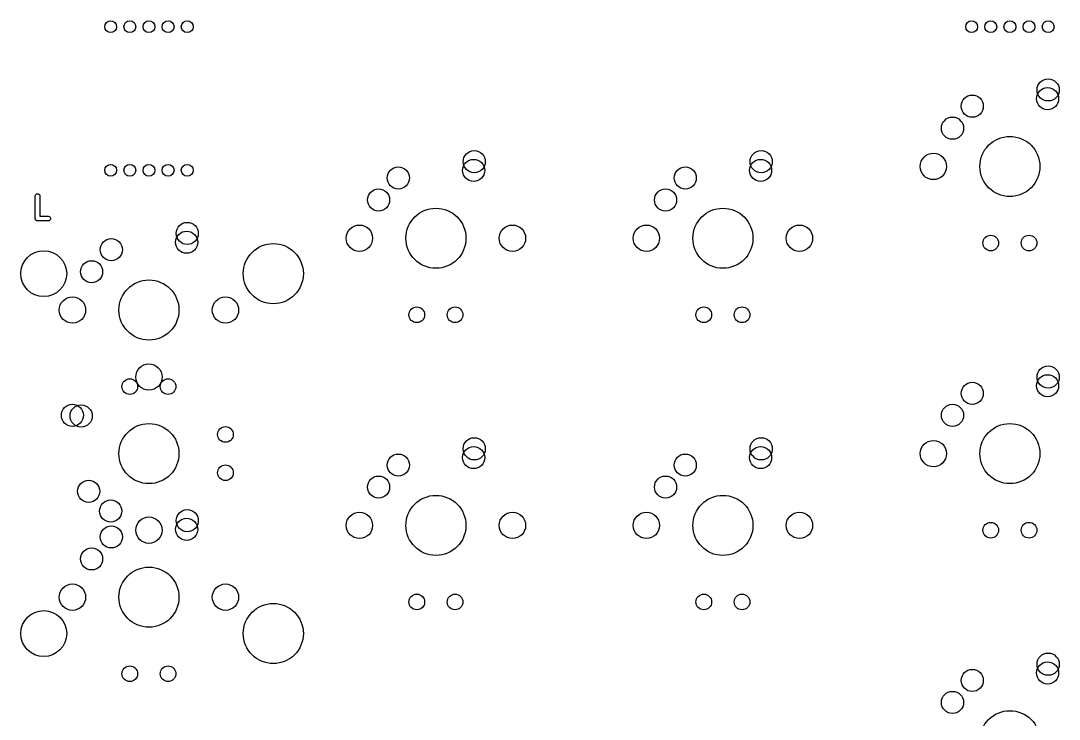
# Model space of a CAD drawing. Extents: x 31 to 332, y -142 to -29.
# Drawn here: x 31.2 to 100.1, y -77.2 to -30.8 of the extents above; entities that cross this region are included whole.
import ezdxf

# ---------------------------------------------------------------- set-up
doc = ezdxf.new("R2010")
doc.units = 0
doc.header["$MEASUREMENT"] = 0
doc.layers.add('BLACK', color=7, linetype='CONTINUOUS')

msp = doc.modelspace()

# ---------------------------------------------------------------- linework, layer by layer
at = {"layer": 'BLACK', "linetype": 'CONTINUOUS'}
for p, q in [((32.1437, -42.4379), (32.1528, -42.3866)), ((32.1437, -43.9379), (32.1437, -42.4379)), ((32.1528, -42.3866), (32.1788, -42.3415)), ((32.1788, -42.3415), (32.2188, -42.308)), ((32.2188, -42.308), (32.2677, -42.2902)), ((32.2677, -42.2902), (32.3198, -42.2902)), ((32.3198, -42.2902), (32.3687, -42.308)), ((32.3687, -42.308), (32.4087, -42.3415)), ((32.4087, -42.3415), (32.4347, -42.3866)), ((32.4347, -42.3866), (32.4438, -42.4379)), ((32.4438, -42.4379), (32.4438, -43.7879)), ((32.146, -43.9509), (32.1437, -43.9379)), ((32.146, -43.964), (32.146, -43.9509)), ((32.1505, -43.9763), (32.146, -43.964)), ((32.1528, -43.9892), (32.1505, -43.9763)), ((32.1594, -44.0006), (32.1528, -43.9892)), ((32.1638, -44.0129), (32.1594, -44.0006)), ((32.1723, -44.023), (32.1638, -44.0129)), ((32.1788, -44.0344), (32.1723, -44.023)), ((32.1889, -44.0428), (32.1788, -44.0344)), ((32.1973, -44.0529), (32.1889, -44.0428)), ((32.2087, -44.0594), (32.1973, -44.0529)), ((32.2188, -44.0678), (32.2087, -44.0594)), ((32.2311, -44.0723), (32.2188, -44.0678)), ((32.2424, -44.0789), (32.2311, -44.0723)), ((32.2554, -44.0812), (32.2424, -44.0789)), ((32.2677, -44.0857), (32.2554, -44.0812)), ((32.2808, -44.0857), (32.2677, -44.0857)), ((32.2937, -44.0879), (32.2808, -44.0857)), ((33.008, -44.0879), (32.2937, -44.0879)), ((32.4438, -43.7879), (33.008, -43.7879)), ((33.008, -43.7879), (33.0593, -43.797)), ((33.0593, -44.0789), (33.008, -44.0879)), ((33.0593, -43.797), (33.1045, -43.823)), ((33.1045, -44.0529), (33.0593, -44.0789)), ((33.1045, -43.823), (33.1379, -43.8629)), ((33.1379, -44.0129), (33.1045, -44.0529)), ((33.1379, -43.8629), (33.1558, -43.9119)), ((33.1558, -43.964), (33.1379, -44.0129)), ((33.1558, -43.9119), (33.1558, -43.964))]:
    msp.add_line(p, q, dxfattribs=at)
at = {"layer": 'BLACK'}
for centre, radius in [((37.1475, -31.2102), 0.3937), ((38.4175, -31.2102), 0.3937), ((39.6875, -31.2102), 0.3937), ((40.9575, -31.2102), 0.3937), ((42.2275, -31.2102), 0.3937), ((94.2975, -31.2102), 0.3937), ((95.5675, -31.2102), 0.3937), ((96.8375, -31.2102), 0.3937), ((98.1075, -31.2102), 0.3937), ((99.3775, -31.2102), 0.3937), ((99.3775, -35.4012), 0.735), ((94.3375, -36.4812), 0.735), ((99.3375, -35.9812), 0.735), ((93.0275, -37.9412), 0.735), ((96.8375, -40.4812), 1.9939), ((61.2775, -40.1638), 0.735), ((80.3275, -40.1638), 0.735), ((91.7575, -40.4812), 0.875), ((37.1475, -40.7353), 0.3937), ((38.4175, -40.7353), 0.3937), ((39.6875, -40.7353), 0.3937), ((40.9575, -40.7353), 0.3937), ((42.2275, -40.7353), 0.3937), ((56.2375, -41.2437), 0.735), ((61.2375, -40.7437), 0.735), ((75.2875, -41.2437), 0.735), ((80.2875, -40.7437), 0.735), ((54.9275, -42.7037), 0.735), ((73.9775, -42.7037), 0.735), ((58.7375, -45.2437), 1.9939), ((77.7875, -45.2437), 1.9939), ((42.1875, -45.5063), 0.735), ((42.2275, -44.9262), 0.735), ((53.6575, -45.2437), 0.875), ((63.8175, -45.2437), 0.875), ((72.7075, -45.2437), 0.875), ((82.8675, -45.2437), 0.875), ((37.1875, -46.0063), 0.735), ((95.5675, -45.5613), 0.52), ((98.1075, -45.5613), 0.52), ((32.7025, -47.5932), 1.524), ((47.9425, -47.5932), 1.9939), ((35.8775, -47.4662), 0.735), ((39.6875, -50.0062), 1.9939), ((34.6075, -50.0062), 0.875), ((44.7675, -50.0062), 0.875), ((57.4675, -50.3237), 0.52), ((60.0075, -50.3237), 0.52), ((76.5175, -50.3237), 0.52), ((79.0575, -50.3237), 0.52), ((39.6875, -54.4512), 0.875), ((99.3775, -54.4512), 0.735), ((99.3375, -55.0312), 0.735), ((38.4175, -55.0862), 0.52), ((40.9575, -55.0862), 0.52), ((94.3375, -55.5312), 0.735), ((34.6075, -56.9913), 0.735), ((35.1875, -57.0312), 0.735), ((93.0275, -56.9913), 0.735), ((39.6875, -59.5312), 1.9939), ((44.7675, -58.2612), 0.52), ((96.8375, -59.5312), 1.9939), ((61.2775, -59.2137), 0.735), ((80.3275, -59.2137), 0.735), ((61.2375, -59.7937), 0.735), ((80.2875, -59.7937), 0.735), ((91.7575, -59.5312), 0.875), ((56.2375, -60.2937), 0.735), ((75.2875, -60.2937), 0.735), ((44.7675, -60.8012), 0.52), ((35.6875, -62.0312), 0.735), ((54.9275, -61.7537), 0.735), ((73.9775, -61.7537), 0.735), ((37.1475, -63.3412), 0.735), ((58.7375, -64.2938), 1.9939), ((77.7875, -64.2938), 1.9939), ((42.2275, -63.9763), 0.735), ((53.6575, -64.2938), 0.875), ((63.8175, -64.2938), 0.875), ((72.7075, -64.2938), 0.875), ((82.8675, -64.2938), 0.875), ((39.6875, -64.6112), 0.875), ((42.1875, -64.5562), 0.735), ((95.5675, -64.6112), 0.52), ((98.1075, -64.6112), 0.52), ((37.1875, -65.0562), 0.735), ((35.8775, -66.5162), 0.735), ((39.6875, -69.0562), 1.9939), ((34.6075, -69.0562), 0.875), ((44.7675, -69.0562), 0.875), ((57.4675, -69.3738), 0.52), ((60.0075, -69.3738), 0.52), ((76.5175, -69.3738), 0.52), ((79.0575, -69.3738), 0.52), ((47.9425, -71.4693), 1.9939), ((32.7025, -71.4693), 1.524), ((99.3775, -73.5012), 0.735), ((38.4175, -74.1362), 0.52), ((40.9575, -74.1362), 0.52), ((99.3375, -74.0812), 0.735), ((94.3375, -74.5812), 0.735), ((93.0275, -76.0412), 0.735), ((96.8375, -78.5812), 1.9939)]:
    msp.add_circle(centre, radius, dxfattribs=at)

doc.saveas('drawing.dxf')
